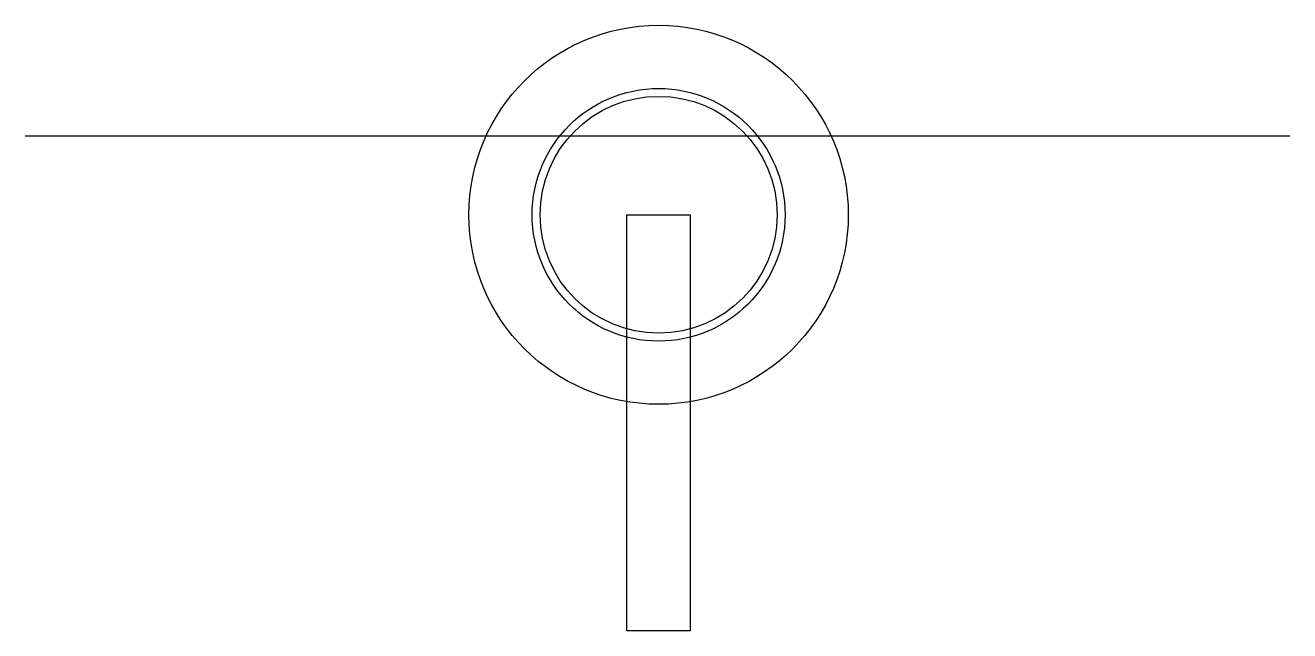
# Model space of a CAD drawing. Header units: millimetres. Extents: x -20 to 20, y -13.2 to 6.
import ezdxf

# ---------------------------------------------------------------- set-up
doc = ezdxf.new("R2010")
doc.units = ezdxf.units.MM
doc.layers.get('0').update_dxf_attribs({"linetype": 'CONTINUOUS'})

msp = doc.modelspace()

# ---------------------------------------------------------------- linework, layer by layer
msp.add_line((-20.035, 2.5), (19.965, 2.5))
msp.add_lwpolyline([(-1, 0), (1, 0), (1, -13.169), (-1, -13.169)], close=True)
for radius in [6, 4, 3.75]:
    msp.add_circle((0, 0), radius)

doc.saveas('drawing.dxf')
